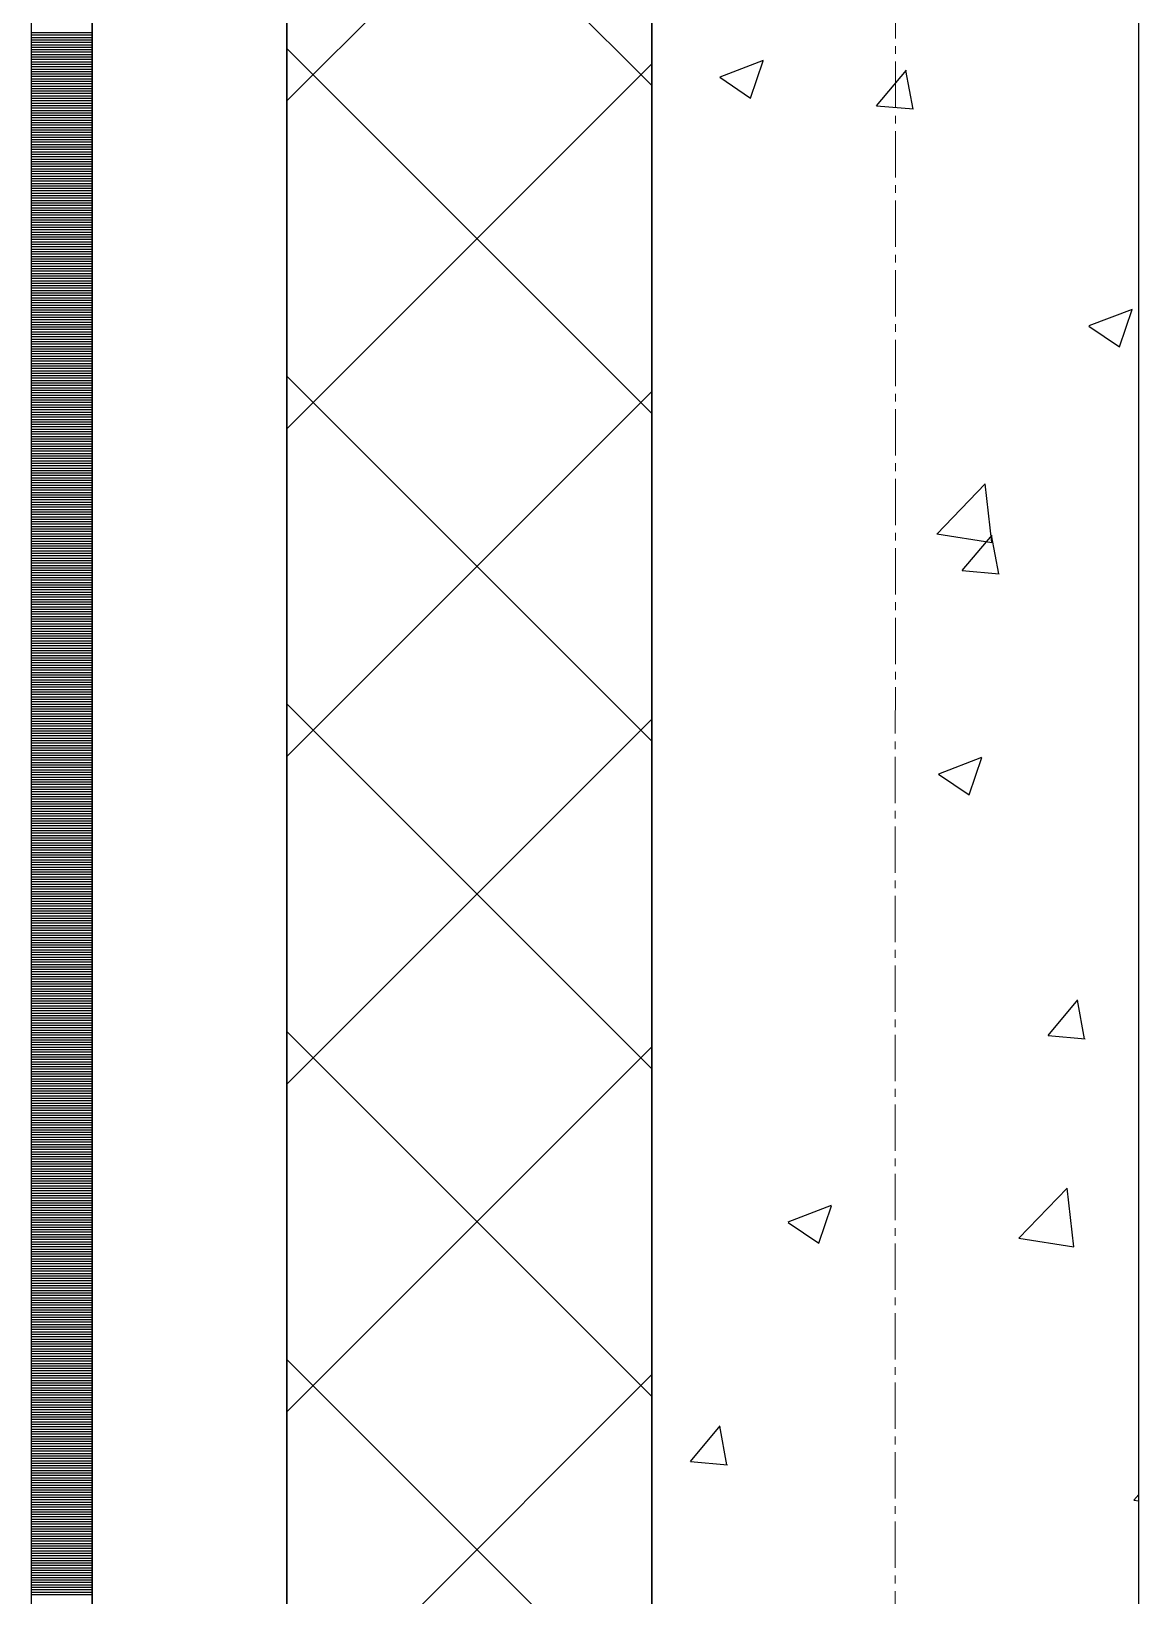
# Model space of a CAD drawing. Header units: millimetres. Extents: x -231292 to 573618, y -153144 to 564035.
# Drawn here: x 8548 to 9003, y 211575 to 212218 of the extents above; entities that cross this region are included whole.
import ezdxf

# ---------------------------------------------------------------- set-up
doc = ezdxf.new("R2010")
doc.units = ezdxf.units.MM
doc.linetypes.add('CENTER2', pattern=[28.575, 19.05, -3.175, 3.175, -3.175])
doc.layers.get('0').update_dxf_attribs({"color": 250})
for name, color, linetype, lineweight in [('АР_Стены ПЕНОблок', 250, 'Continuous', 20), ('АР_Тонкая', 250, 'Continuous', 5), ('АР_Утеплитель', 250, 'Continuous', 0), ('АР_Штриховка', 250, 'Continuous', 0), ('РД_Оси_100', 250, 'Continuous', 0)]:
    doc.layers.add(name, color=color, linetype=linetype, lineweight=lineweight)

# ---------------------------------------------------------------- blocks, each defined once
blk = doc.blocks.new('оси_рен')
at = {"layer": 'РД_Оси_100', "color": 251, "linetype": 'CENTER2', "true_color": 0x636466}
blk.add_line((1195652.916, 135558.25), (1195652.916, 223268.25), dxfattribs=at)

msp = doc.modelspace()

# ---------------------------------------------------------------- linework, layer by layer
at = {"layer": 'АР_Стены ПЕНОблок', "color": 18, "linetype": 'Continuous', "lineweight": 25, "true_color": 0x000000}
for p, q in [((8803.243, 263866.253), (8803.243, 187666.253)), ((9003.243, 187666.253), (9003.243, 263866.253))]:
    msp.add_line(p, q, dxfattribs=at)
at = {"layer": 'АР_Тонкая', "color": 18, "linetype": 'Continuous', "lineweight": 25, "true_color": 0x000000}
for p, q in [((8548.243, 263866.253), (8548.243, 187666.253)), ((8573.243, 263866.253), (8573.243, 187666.253)), ((8573.243, 187666.253), (8573.243, 263866.253)), ((8653.243, 187666.253), (8653.243, 263866.253))]:
    msp.add_line(p, q, dxfattribs=at)
at = {"layer": 'АР_Утеплитель', "color": 18, "linetype": 'Continuous', "lineweight": 25, "true_color": 0x000000}
for p, q in [((8653.243, 263866.253), (8653.243, 187666.253)), ((8803.243, 187666.253), (8803.243, 263866.253))]:
    msp.add_line(p, q, dxfattribs=at)
at = {"layer": 'АР_Штриховка', "color": 18, "linetype": 'Continuous', "lineweight": 25, "true_color": 0x000000}
for p, q in [((8803.243, 212195.164), (8653.243, 212345.164)), ((8653.243, 212188.877), (8803.243, 212338.877)), ((8548.243, 212217.002), (8573.243, 212217.002)), ((8548.243, 212216.002), (8573.243, 212216.002)), ((8548.243, 212215.002), (8573.243, 212215.002)), ((8548.243, 212214.002), (8573.243, 212214.002)), ((8548.243, 212213.002), (8573.243, 212213.002)), ((8548.243, 212212.002), (8573.243, 212212.002)), ((8548.243, 212211.002), (8573.243, 212211.002)), ((8548.243, 212210.002), (8573.243, 212210.002)), ((8803.243, 212060.46), (8653.243, 212210.46)), ((8548.243, 212209.002), (8573.243, 212209.002)), ((8548.243, 212208.002), (8573.243, 212208.002)), ((8548.243, 212207.002), (8573.243, 212207.002)), ((8548.243, 212206.002), (8573.243, 212206.002)), ((8548.243, 212205.002), (8573.243, 212205.002)), ((8548.243, 212204.002), (8573.243, 212204.002)), ((8548.243, 212203.002), (8573.243, 212203.002)), ((8653.243, 212054.173), (8803.243, 212204.173)), ((8831.242, 212198.788), (8849.027, 212205.615)), ((8843.797, 212190.072), (8848.947, 212205.421)), ((8548.243, 212202.002), (8573.243, 212202.002)), ((8548.243, 212201.002), (8573.243, 212201.002)), ((8548.243, 212200.002), (8573.243, 212200.002)), ((8548.243, 212199.002), (8573.243, 212199.002)), ((8548.243, 212198.002), (8573.243, 212198.002)), ((8548.243, 212197.002), (8573.243, 212197.002)), ((8831.155, 212198.596), (8843.79, 212190.074)), ((8895.533, 212186.901), (8907.778, 212201.494)), ((8910.52, 212185.526), (8907.583, 212201.448)), ((8548.243, 212196.002), (8573.243, 212196.002)), ((8548.243, 212195.002), (8573.243, 212195.002)), ((8548.243, 212194.002), (8573.243, 212194.002)), ((8548.243, 212193.002), (8573.243, 212193.002)), ((8548.243, 212192.002), (8573.243, 212192.002)), ((8548.243, 212191.002), (8573.243, 212191.002)), ((8548.243, 212190.002), (8573.243, 212190.002)), ((8548.243, 212189.002), (8573.243, 212189.002)), ((8548.243, 212188.002), (8573.243, 212188.002)), ((8548.243, 212187.002), (8573.243, 212187.002)), ((8548.243, 212186.002), (8573.243, 212186.002)), ((8548.243, 212185.002), (8573.243, 212185.002)), ((8548.243, 212184.002), (8573.243, 212184.002)), ((8895.532, 212186.891), (8910.714, 212185.563)), ((8548.243, 212183.002), (8573.243, 212183.002)), ((8548.243, 212182.002), (8573.243, 212182.002)), ((8548.243, 212181.002), (8573.243, 212181.002)), ((8548.243, 212180.002), (8573.243, 212180.002)), ((8548.243, 212179.002), (8573.243, 212179.002)), ((8548.243, 212178.002), (8573.243, 212178.002)), ((8548.243, 212177.002), (8573.243, 212177.002)), ((8548.243, 212176.002), (8573.243, 212176.002)), ((8548.243, 212175.002), (8573.243, 212175.002)), ((8548.243, 212174.002), (8573.243, 212174.002)), ((8548.243, 212173.002), (8573.243, 212173.002)), ((8548.243, 212172.002), (8573.243, 212172.002)), ((8548.243, 212171.002), (8573.243, 212171.002)), ((8548.243, 212170.002), (8573.243, 212170.002)), ((8548.243, 212169.002), (8573.243, 212169.002)), ((8548.243, 212168.002), (8573.243, 212168.002)), ((8548.243, 212167.002), (8573.243, 212167.002)), ((8548.243, 212166.002), (8573.243, 212166.002)), ((8548.243, 212165.002), (8573.243, 212165.002)), ((8548.243, 212164.002), (8573.243, 212164.002)), ((8548.243, 212163.002), (8573.243, 212163.002)), ((8548.243, 212162.002), (8573.243, 212162.002)), ((8548.243, 212161.002), (8573.243, 212161.002)), ((8548.243, 212160.002), (8573.243, 212160.002)), ((8548.243, 212159.002), (8573.243, 212159.002)), ((8548.243, 212158.002), (8573.243, 212158.002)), ((8548.243, 212157.002), (8573.243, 212157.002)), ((8548.243, 212156.002), (8573.243, 212156.002)), ((8548.243, 212155.002), (8573.243, 212155.002)), ((8548.243, 212154.002), (8573.243, 212154.002)), ((8548.243, 212153.002), (8573.243, 212153.002)), ((8548.243, 212152.002), (8573.243, 212152.002)), ((8548.243, 212151.002), (8573.243, 212151.002)), ((8548.243, 212150.002), (8573.243, 212150.002)), ((8548.243, 212149.002), (8573.243, 212149.002)), ((8548.243, 212148.002), (8573.243, 212148.002)), ((8548.243, 212147.002), (8573.243, 212147.002)), ((8548.243, 212146.002), (8573.243, 212146.002)), ((8548.243, 212145.002), (8573.243, 212145.002)), ((8548.243, 212144.002), (8573.243, 212144.002)), ((8548.243, 212143.002), (8573.243, 212143.002)), ((8548.243, 212142.002), (8573.243, 212142.002)), ((8548.243, 212141.002), (8573.243, 212141.002)), ((8548.243, 212140.002), (8573.243, 212140.002)), ((8548.243, 212139.002), (8573.243, 212139.002)), ((8548.243, 212138.002), (8573.243, 212138.002)), ((8548.243, 212137.002), (8573.243, 212137.002)), ((8548.243, 212136.002), (8573.243, 212136.002)), ((8548.243, 212135.002), (8573.243, 212135.002)), ((8548.243, 212134.002), (8573.243, 212134.002)), ((8548.243, 212133.002), (8573.243, 212133.002)), ((8548.243, 212132.002), (8573.243, 212132.002)), ((8548.243, 212131.002), (8573.243, 212131.002)), ((8548.243, 212130.002), (8573.243, 212130.002)), ((8548.243, 212129.002), (8573.243, 212129.002)), ((8548.243, 212128.002), (8573.243, 212128.002)), ((8548.243, 212127.002), (8573.243, 212127.002)), ((8548.243, 212126.002), (8573.243, 212126.002)), ((8548.243, 212125.002), (8573.243, 212125.002)), ((8548.243, 212124.002), (8573.243, 212124.002)), ((8548.243, 212123.002), (8573.243, 212123.002)), ((8548.243, 212122.002), (8573.243, 212122.002)), ((8548.243, 212121.002), (8573.243, 212121.002)), ((8548.243, 212120.002), (8573.243, 212120.002)), ((8548.243, 212119.002), (8573.243, 212119.002)), ((8548.243, 212118.002), (8573.243, 212118.002)), ((8548.243, 212117.002), (8573.243, 212117.002)), ((8548.243, 212116.002), (8573.243, 212116.002)), ((8548.243, 212115.002), (8573.243, 212115.002)), ((8548.243, 212114.002), (8573.243, 212114.002)), ((8548.243, 212113.002), (8573.243, 212113.002)), ((8548.243, 212112.002), (8573.243, 212112.002)), ((8548.243, 212111.002), (8573.243, 212111.002)), ((8548.243, 212110.002), (8573.243, 212110.002)), ((8548.243, 212109.002), (8573.243, 212109.002)), ((8548.243, 212108.002), (8573.243, 212108.002)), ((8548.243, 212107.002), (8573.243, 212107.002)), ((8548.243, 212106.002), (8573.243, 212106.002)), ((8548.243, 212105.002), (8573.243, 212105.002)), ((8548.243, 212104.002), (8573.243, 212104.002)), ((8548.243, 212103.002), (8573.243, 212103.002)), ((8548.243, 212102.002), (8573.243, 212102.002)), ((8548.243, 212101.002), (8573.243, 212101.002)), ((8548.243, 212100.002), (8573.243, 212100.002)), ((8982.857, 212096.523), (9000.642, 212103.35)), ((8995.411, 212087.807), (9000.561, 212103.156)), ((8548.243, 212099.002), (8573.243, 212099.002)), ((8548.243, 212098.002), (8573.243, 212098.002)), ((8548.243, 212097.002), (8573.243, 212097.002)), ((8548.243, 212096.002), (8573.243, 212096.002)), ((8548.243, 212095.002), (8573.243, 212095.002)), ((8548.243, 212094.002), (8573.243, 212094.002)), ((8982.769, 212096.331), (8995.404, 212087.808)), ((8548.243, 212093.002), (8573.243, 212093.002)), ((8548.243, 212092.002), (8573.243, 212092.002)), ((8548.243, 212091.002), (8573.243, 212091.002)), ((8548.243, 212090.002), (8573.243, 212090.002)), ((8548.243, 212089.002), (8573.243, 212089.002)), ((8548.243, 212088.002), (8573.243, 212088.002)), ((8548.243, 212087.002), (8573.243, 212087.002)), ((8548.243, 212086.002), (8573.243, 212086.002)), ((8548.243, 212085.002), (8573.243, 212085.002)), ((8548.243, 212084.002), (8573.243, 212084.002)), ((8548.243, 212083.002), (8573.243, 212083.002)), ((8548.243, 212082.002), (8573.243, 212082.002)), ((8548.243, 212081.002), (8573.243, 212081.002)), ((8548.243, 212080.002), (8573.243, 212080.002)), ((8548.243, 212079.002), (8573.243, 212079.002)), ((8548.243, 212078.002), (8573.243, 212078.002)), ((8548.243, 212077.002), (8573.243, 212077.002)), ((8548.243, 212076.002), (8573.243, 212076.002)), ((8548.243, 212075.002), (8573.243, 212075.002)), ((8803.243, 211925.756), (8653.243, 212075.756)), ((8548.243, 212074.002), (8573.243, 212074.002)), ((8548.243, 212073.002), (8573.243, 212073.002)), ((8548.243, 212072.002), (8573.243, 212072.002)), ((8548.243, 212071.002), (8573.243, 212071.002)), ((8548.243, 212070.002), (8573.243, 212070.002)), ((8548.243, 212069.002), (8573.243, 212069.002)), ((8548.243, 212068.002), (8573.243, 212068.002)), ((8653.243, 211919.469), (8803.243, 212069.469)), ((8548.243, 212067.002), (8573.243, 212067.002)), ((8548.243, 212066.002), (8573.243, 212066.002)), ((8548.243, 212065.002), (8573.243, 212065.002)), ((8548.243, 212064.002), (8573.243, 212064.002)), ((8548.243, 212063.002), (8573.243, 212063.002)), ((8548.243, 212062.002), (8573.243, 212062.002)), ((8548.243, 212061.002), (8573.243, 212061.002)), ((8548.243, 212060.002), (8573.243, 212060.002)), ((8548.243, 212059.002), (8573.243, 212059.002)), ((8548.243, 212058.002), (8573.243, 212058.002)), ((8548.243, 212057.002), (8573.243, 212057.002)), ((8548.243, 212056.002), (8573.243, 212056.002)), ((8548.243, 212055.002), (8573.243, 212055.002)), ((8548.243, 212054.002), (8573.243, 212054.002)), ((8548.243, 212053.002), (8573.243, 212053.002)), ((8548.243, 212052.002), (8573.243, 212052.002)), ((8548.243, 212051.002), (8573.243, 212051.002)), ((8548.243, 212050.002), (8573.243, 212050.002)), ((8548.243, 212049.002), (8573.243, 212049.002)), ((8548.243, 212048.002), (8573.243, 212048.002)), ((8548.243, 212047.002), (8573.243, 212047.002)), ((8548.243, 212046.002), (8573.243, 212046.002)), ((8548.243, 212045.002), (8573.243, 212045.002)), ((8548.243, 212044.002), (8573.243, 212044.002)), ((8548.243, 212043.002), (8573.243, 212043.002)), ((8548.243, 212042.002), (8573.243, 212042.002)), ((8548.243, 212041.002), (8573.243, 212041.002)), ((8548.243, 212040.002), (8573.243, 212040.002)), ((8548.243, 212039.002), (8573.243, 212039.002)), ((8548.243, 212038.002), (8573.243, 212038.002)), ((8548.243, 212037.002), (8573.243, 212037.002)), ((8548.243, 212036.002), (8573.243, 212036.002)), ((8548.243, 212035.002), (8573.243, 212035.002)), ((8548.243, 212034.002), (8573.243, 212034.002)), ((8548.243, 212033.002), (8573.243, 212033.002)), ((8548.243, 212032.002), (8573.243, 212032.002)), ((8548.243, 212031.002), (8573.243, 212031.002)), ((8548.243, 212030.002), (8573.243, 212030.002)), ((8920.366, 212010.879), (8940.149, 212031.498)), ((8942.924, 212007.372), (8940.118, 212031.494)), ((8548.243, 212029.002), (8573.243, 212029.002)), ((8548.243, 212028.002), (8573.243, 212028.002)), ((8548.243, 212027.002), (8573.243, 212027.002)), ((8548.243, 212026.002), (8573.243, 212026.002)), ((8548.243, 212025.002), (8573.243, 212025.002)), ((8548.243, 212024.002), (8573.243, 212024.002)), ((8548.243, 212023.002), (8573.243, 212023.002)), ((8548.243, 212022.002), (8573.243, 212022.002)), ((8548.243, 212021.002), (8573.243, 212021.002)), ((8548.243, 212020.002), (8573.243, 212020.002)), ((8548.243, 212019.002), (8573.243, 212019.002)), ((8548.243, 212018.002), (8573.243, 212018.002)), ((8548.243, 212017.002), (8573.243, 212017.002)), ((8548.243, 212016.002), (8573.243, 212016.002)), ((8548.243, 212015.002), (8573.243, 212015.002)), ((8548.243, 212014.002), (8573.243, 212014.002)), ((8548.243, 212013.002), (8573.243, 212013.002)), ((8548.243, 212012.002), (8573.243, 212012.002)), ((8548.243, 212011.002), (8573.243, 212011.002)), ((8548.243, 212010.002), (8573.243, 212010.002)), ((8920.342, 212010.929), (8942.932, 212007.425)), ((8930.776, 211995.844), (8943.021, 212010.437)), ((8945.763, 211994.469), (8942.826, 212010.391)), ((8548.243, 212009.002), (8573.243, 212009.002)), ((8548.243, 212008.002), (8573.243, 212008.002)), ((8548.243, 212007.002), (8573.243, 212007.002)), ((8548.243, 212006.002), (8573.243, 212006.002)), ((8548.243, 212005.002), (8573.243, 212005.002)), ((8548.243, 212004.002), (8573.243, 212004.002)), ((8548.243, 212003.002), (8573.243, 212003.002)), ((8548.243, 212002.002), (8573.243, 212002.002)), ((8548.243, 212001.002), (8573.243, 212001.002)), ((8548.243, 212000.002), (8573.243, 212000.002)), ((8548.243, 211999.002), (8573.243, 211999.002)), ((8548.243, 211998.002), (8573.243, 211998.002)), ((8548.243, 211997.002), (8573.243, 211997.002)), ((8548.243, 211996.002), (8573.243, 211996.002)), ((8548.243, 211995.002), (8573.243, 211995.002)), ((8548.243, 211994.002), (8573.243, 211994.002)), ((8548.243, 211993.002), (8573.243, 211993.002)), ((8548.243, 211992.002), (8573.243, 211992.002)), ((8548.243, 211991.002), (8573.243, 211991.002)), ((8930.775, 211995.834), (8945.957, 211994.506)), ((8548.243, 211990.002), (8573.243, 211990.002)), ((8548.243, 211989.002), (8573.243, 211989.002)), ((8548.243, 211988.002), (8573.243, 211988.002)), ((8548.243, 211987.002), (8573.243, 211987.002)), ((8548.243, 211986.002), (8573.243, 211986.002)), ((8548.243, 211985.002), (8573.243, 211985.002)), ((8548.243, 211984.002), (8573.243, 211984.002)), ((8548.243, 211983.002), (8573.243, 211983.002)), ((8548.243, 211982.002), (8573.243, 211982.002)), ((8548.243, 211981.002), (8573.243, 211981.002)), ((8548.243, 211980.002), (8573.243, 211980.002)), ((8548.243, 211979.002), (8573.243, 211979.002)), ((8548.243, 211978.002), (8573.243, 211978.002)), ((8548.243, 211977.002), (8573.243, 211977.002)), ((8548.243, 211976.002), (8573.243, 211976.002)), ((8548.243, 211975.002), (8573.243, 211975.002)), ((8548.243, 211974.002), (8573.243, 211974.002)), ((8548.243, 211973.002), (8573.243, 211973.002)), ((8548.243, 211972.002), (8573.243, 211972.002)), ((8548.243, 211971.002), (8573.243, 211971.002)), ((8548.243, 211970.002), (8573.243, 211970.002)), ((8548.243, 211969.002), (8573.243, 211969.002)), ((8548.243, 211968.002), (8573.243, 211968.002)), ((8548.243, 211967.002), (8573.243, 211967.002)), ((8548.243, 211966.002), (8573.243, 211966.002)), ((8548.243, 211965.002), (8573.243, 211965.002)), ((8548.243, 211964.002), (8573.243, 211964.002)), ((8548.243, 211963.002), (8573.243, 211963.002)), ((8548.243, 211962.002), (8573.243, 211962.002)), ((8548.243, 211961.002), (8573.243, 211961.002)), ((8548.243, 211960.002), (8573.243, 211960.002)), ((8548.243, 211959.002), (8573.243, 211959.002)), ((8548.243, 211958.002), (8573.243, 211958.002)), ((8548.243, 211957.002), (8573.243, 211957.002)), ((8548.243, 211956.002), (8573.243, 211956.002)), ((8548.243, 211955.002), (8573.243, 211955.002)), ((8548.243, 211954.002), (8573.243, 211954.002)), ((8548.243, 211953.002), (8573.243, 211953.002)), ((8548.243, 211952.002), (8573.243, 211952.002)), ((8548.243, 211951.002), (8573.243, 211951.002)), ((8548.243, 211950.002), (8573.243, 211950.002)), ((8548.243, 211949.002), (8573.243, 211949.002)), ((8548.243, 211948.002), (8573.243, 211948.002)), ((8548.243, 211947.002), (8573.243, 211947.002)), ((8548.243, 211946.002), (8573.243, 211946.002)), ((8548.243, 211945.002), (8573.243, 211945.002)), ((8548.243, 211944.002), (8573.243, 211944.002)), ((8548.243, 211943.002), (8573.243, 211943.002)), ((8548.243, 211942.002), (8573.243, 211942.002)), ((8548.243, 211941.002), (8573.243, 211941.002)), ((8548.243, 211940.002), (8573.243, 211940.002)), ((8803.243, 211791.052), (8653.243, 211941.052)), ((8548.243, 211939.002), (8573.243, 211939.002)), ((8548.243, 211938.002), (8573.243, 211938.002)), ((8548.243, 211937.002), (8573.243, 211937.002)), ((8548.243, 211936.002), (8573.243, 211936.002)), ((8548.243, 211935.002), (8573.243, 211935.002)), ((8548.243, 211934.002), (8573.243, 211934.002)), ((8548.243, 211933.002), (8573.243, 211933.002)), ((8653.243, 211784.765), (8803.243, 211934.765)), ((8548.243, 211932.002), (8573.243, 211932.002)), ((8548.243, 211931.002), (8573.243, 211931.002)), ((8548.243, 211930.002), (8573.243, 211930.002)), ((8548.243, 211929.002), (8573.243, 211929.002)), ((8548.243, 211928.002), (8573.243, 211928.002)), ((8548.243, 211927.002), (8573.243, 211927.002)), ((8548.243, 211926.002), (8573.243, 211926.002)), ((8548.243, 211925.002), (8573.243, 211925.002)), ((8548.243, 211924.002), (8573.243, 211924.002)), ((8548.243, 211923.002), (8573.243, 211923.002)), ((8548.243, 211922.002), (8573.243, 211922.002)), ((8548.243, 211921.002), (8573.243, 211921.002)), ((8548.243, 211920.002), (8573.243, 211920.002)), ((8548.243, 211919.002), (8573.243, 211919.002)), ((8548.243, 211918.002), (8573.243, 211918.002)), ((8548.243, 211917.002), (8573.243, 211917.002)), ((8548.243, 211916.002), (8573.243, 211916.002)), ((8548.243, 211915.002), (8573.243, 211915.002)), ((8548.243, 211914.002), (8573.243, 211914.002)), ((8921.055, 211912.335), (8938.839, 211919.162)), ((8933.609, 211903.619), (8938.759, 211918.968)), ((8548.243, 211913.002), (8573.243, 211913.002)), ((8548.243, 211912.002), (8573.243, 211912.002)), ((8548.243, 211911.002), (8573.243, 211911.002)), ((8548.243, 211910.002), (8573.243, 211910.002)), ((8548.243, 211909.002), (8573.243, 211909.002)), ((8548.243, 211908.002), (8573.243, 211908.002)), ((8920.967, 211912.143), (8933.602, 211903.62)), ((8548.243, 211907.002), (8573.243, 211907.002)), ((8548.243, 211906.002), (8573.243, 211906.002)), ((8548.243, 211905.002), (8573.243, 211905.002)), ((8548.243, 211904.002), (8573.243, 211904.002)), ((8548.243, 211903.002), (8573.243, 211903.002)), ((8548.243, 211902.002), (8573.243, 211902.002)), ((8548.243, 211901.002), (8573.243, 211901.002)), ((8548.243, 211900.002), (8573.243, 211900.002)), ((8548.243, 211899.002), (8573.243, 211899.002)), ((8548.243, 211898.002), (8573.243, 211898.002)), ((8548.243, 211897.002), (8573.243, 211897.002)), ((8548.243, 211896.002), (8573.243, 211896.002)), ((8548.243, 211895.002), (8573.243, 211895.002)), ((8548.243, 211894.002), (8573.243, 211894.002)), ((8548.243, 211893.002), (8573.243, 211893.002)), ((8548.243, 211892.002), (8573.243, 211892.002)), ((8548.243, 211891.002), (8573.243, 211891.002)), ((8548.243, 211890.002), (8573.243, 211890.002)), ((8548.243, 211889.002), (8573.243, 211889.002)), ((8548.243, 211888.002), (8573.243, 211888.002)), ((8548.243, 211887.002), (8573.243, 211887.002)), ((8548.243, 211886.002), (8573.243, 211886.002)), ((8548.243, 211885.002), (8573.243, 211885.002)), ((8548.243, 211884.002), (8573.243, 211884.002)), ((8548.243, 211883.002), (8573.243, 211883.002)), ((8548.243, 211882.002), (8573.243, 211882.002)), ((8548.243, 211881.002), (8573.243, 211881.002)), ((8548.243, 211880.002), (8573.243, 211880.002)), ((8548.243, 211879.002), (8573.243, 211879.002)), ((8548.243, 211878.002), (8573.243, 211878.002)), ((8548.243, 211877.002), (8573.243, 211877.002)), ((8548.243, 211876.002), (8573.243, 211876.002)), ((8548.243, 211875.002), (8573.243, 211875.002)), ((8548.243, 211874.002), (8573.243, 211874.002)), ((8548.243, 211873.002), (8573.243, 211873.002)), ((8548.243, 211872.002), (8573.243, 211872.002)), ((8548.243, 211871.002), (8573.243, 211871.002)), ((8548.243, 211870.002), (8573.243, 211870.002)), ((8548.243, 211869.002), (8573.243, 211869.002)), ((8548.243, 211868.002), (8573.243, 211868.002)), ((8548.243, 211867.002), (8573.243, 211867.002)), ((8548.243, 211866.002), (8573.243, 211866.002)), ((8548.243, 211865.002), (8573.243, 211865.002)), ((8548.243, 211864.002), (8573.243, 211864.002)), ((8548.243, 211863.002), (8573.243, 211863.002)), ((8548.243, 211862.002), (8573.243, 211862.002)), ((8548.243, 211861.002), (8573.243, 211861.002)), ((8548.243, 211860.002), (8573.243, 211860.002)), ((8548.243, 211859.002), (8573.243, 211859.002)), ((8548.243, 211858.002), (8573.243, 211858.002)), ((8548.243, 211857.002), (8573.243, 211857.002)), ((8548.243, 211856.002), (8573.243, 211856.002)), ((8548.243, 211855.002), (8573.243, 211855.002)), ((8548.243, 211854.002), (8573.243, 211854.002)), ((8548.243, 211853.002), (8573.243, 211853.002)), ((8548.243, 211852.002), (8573.243, 211852.002)), ((8548.243, 211851.002), (8573.243, 211851.002)), ((8548.243, 211850.002), (8573.243, 211850.002)), ((8548.243, 211849.002), (8573.243, 211849.002)), ((8548.243, 211848.002), (8573.243, 211848.002)), ((8548.243, 211847.002), (8573.243, 211847.002)), ((8548.243, 211846.002), (8573.243, 211846.002)), ((8548.243, 211845.002), (8573.243, 211845.002)), ((8548.243, 211844.002), (8573.243, 211844.002)), ((8548.243, 211843.002), (8573.243, 211843.002)), ((8548.243, 211842.002), (8573.243, 211842.002)), ((8548.243, 211841.002), (8573.243, 211841.002)), ((8548.243, 211840.002), (8573.243, 211840.002)), ((8548.243, 211839.002), (8573.243, 211839.002)), ((8548.243, 211838.002), (8573.243, 211838.002)), ((8548.243, 211837.002), (8573.243, 211837.002)), ((8548.243, 211836.002), (8573.243, 211836.002)), ((8548.243, 211835.002), (8573.243, 211835.002)), ((8548.243, 211834.002), (8573.243, 211834.002)), ((8548.243, 211833.002), (8573.243, 211833.002)), ((8548.243, 211832.002), (8573.243, 211832.002)), ((8548.243, 211831.002), (8573.243, 211831.002)), ((8548.243, 211830.002), (8573.243, 211830.002)), ((8548.243, 211829.002), (8573.243, 211829.002)), ((8548.243, 211828.002), (8573.243, 211828.002)), ((8548.243, 211827.002), (8573.243, 211827.002)), ((8548.243, 211826.002), (8573.243, 211826.002)), ((8548.243, 211825.002), (8573.243, 211825.002)), ((8548.243, 211824.002), (8573.243, 211824.002)), ((8548.243, 211823.002), (8573.243, 211823.002)), ((8548.243, 211822.002), (8573.243, 211822.002)), ((8548.243, 211821.002), (8573.243, 211821.002)), ((8548.243, 211820.002), (8573.243, 211820.002)), ((8548.243, 211819.002), (8573.243, 211819.002)), ((8548.243, 211818.002), (8573.243, 211818.002)), ((8966.02, 211804.787), (8978.265, 211819.38)), ((8981.005, 211803.413), (8978.069, 211819.334)), ((8548.243, 211817.002), (8573.243, 211817.002)), ((8548.243, 211816.002), (8573.243, 211816.002)), ((8548.243, 211815.002), (8573.243, 211815.002)), ((8548.243, 211814.002), (8573.243, 211814.002)), ((8548.243, 211813.002), (8573.243, 211813.002)), ((8548.243, 211812.002), (8573.243, 211812.002)), ((8548.243, 211811.002), (8573.243, 211811.002)), ((8548.243, 211810.002), (8573.243, 211810.002)), ((8548.243, 211809.002), (8573.243, 211809.002)), ((8548.243, 211808.002), (8573.243, 211808.002)), ((8548.243, 211807.002), (8573.243, 211807.002)), ((8548.243, 211806.002), (8573.243, 211806.002)), ((8548.243, 211805.002), (8573.243, 211805.002)), ((8803.243, 211656.348), (8653.243, 211806.348)), ((8966.019, 211804.777), (8981.201, 211803.449)), ((8548.243, 211804.002), (8573.243, 211804.002)), ((8548.243, 211803.002), (8573.243, 211803.002)), ((8548.243, 211802.002), (8573.243, 211802.002)), ((8548.243, 211801.002), (8573.243, 211801.002)), ((8548.243, 211800.002), (8573.243, 211800.002)), ((8548.243, 211799.002), (8573.243, 211799.002)), ((8548.243, 211798.002), (8573.243, 211798.002)), ((8653.243, 211650.061), (8803.243, 211800.061)), ((8548.243, 211797.002), (8573.243, 211797.002)), ((8548.243, 211796.002), (8573.243, 211796.002)), ((8548.243, 211795.002), (8573.243, 211795.002)), ((8548.243, 211794.002), (8573.243, 211794.002)), ((8548.243, 211793.002), (8573.243, 211793.002)), ((8548.243, 211792.002), (8573.243, 211792.002)), ((8548.243, 211791.002), (8573.243, 211791.002)), ((8548.243, 211790.002), (8573.243, 211790.002)), ((8548.243, 211789.002), (8573.243, 211789.002)), ((8548.243, 211788.002), (8573.243, 211788.002)), ((8548.243, 211787.002), (8573.243, 211787.002)), ((8548.243, 211786.002), (8573.243, 211786.002)), ((8548.243, 211785.002), (8573.243, 211785.002)), ((8548.243, 211784.002), (8573.243, 211784.002)), ((8548.243, 211783.002), (8573.243, 211783.002)), ((8548.243, 211782.002), (8573.243, 211782.002)), ((8548.243, 211781.002), (8573.243, 211781.002)), ((8548.243, 211780.002), (8573.243, 211780.002)), ((8548.243, 211779.002), (8573.243, 211779.002)), ((8548.243, 211778.002), (8573.243, 211778.002)), ((8548.243, 211777.002), (8573.243, 211777.002)), ((8548.243, 211776.002), (8573.243, 211776.002)), ((8548.243, 211775.002), (8573.243, 211775.002)), ((8548.243, 211774.002), (8573.243, 211774.002)), ((8548.243, 211773.002), (8573.243, 211773.002)), ((8548.243, 211772.002), (8573.243, 211772.002)), ((8548.243, 211771.002), (8573.243, 211771.002)), ((8548.243, 211770.002), (8573.243, 211770.002)), ((8548.243, 211769.002), (8573.243, 211769.002)), ((8548.243, 211768.002), (8573.243, 211768.002)), ((8548.243, 211767.002), (8573.243, 211767.002)), ((8548.243, 211766.002), (8573.243, 211766.002)), ((8548.243, 211765.002), (8573.243, 211765.002)), ((8548.243, 211764.002), (8573.243, 211764.002)), ((8548.243, 211763.002), (8573.243, 211763.002)), ((8548.243, 211762.002), (8573.243, 211762.002)), ((8548.243, 211761.002), (8573.243, 211761.002)), ((8548.243, 211760.002), (8573.243, 211760.002)), ((8548.243, 211759.002), (8573.243, 211759.002)), ((8548.243, 211758.002), (8573.243, 211758.002)), ((8548.243, 211757.002), (8573.243, 211757.002)), ((8548.243, 211756.002), (8573.243, 211756.002)), ((8548.243, 211755.002), (8573.243, 211755.002)), ((8548.243, 211754.002), (8573.243, 211754.002)), ((8548.243, 211753.002), (8573.243, 211753.002)), ((8548.243, 211752.002), (8573.243, 211752.002)), ((8548.243, 211751.002), (8573.243, 211751.002)), ((8548.243, 211750.002), (8573.243, 211750.002)), ((8548.243, 211749.002), (8573.243, 211749.002)), ((8548.243, 211748.002), (8573.243, 211748.002)), ((8548.243, 211747.002), (8573.243, 211747.002)), ((8548.243, 211746.002), (8573.243, 211746.002)), ((8548.243, 211745.002), (8573.243, 211745.002)), ((8548.243, 211744.002), (8573.243, 211744.002)), ((8548.243, 211743.002), (8573.243, 211743.002)), ((8548.243, 211742.002), (8573.243, 211742.002)), ((8548.243, 211741.002), (8573.243, 211741.002)), ((8548.243, 211740.002), (8573.243, 211740.002)), ((8954.041, 211721.411), (8973.824, 211742.03)), ((8976.599, 211717.904), (8973.792, 211742.026)), ((8548.243, 211739.002), (8573.243, 211739.002)), ((8548.243, 211738.002), (8573.243, 211738.002)), ((8548.243, 211737.002), (8573.243, 211737.002)), ((8548.243, 211736.002), (8573.243, 211736.002)), ((8548.243, 211735.002), (8573.243, 211735.002)), ((8548.243, 211734.002), (8573.243, 211734.002)), ((8859.253, 211728.147), (8877.037, 211734.974)), ((8871.807, 211719.431), (8876.957, 211734.78)), ((8548.243, 211733.002), (8573.243, 211733.002)), ((8548.243, 211732.002), (8573.243, 211732.002)), ((8548.243, 211731.002), (8573.243, 211731.002)), ((8548.243, 211730.002), (8573.243, 211730.002)), ((8548.243, 211729.002), (8573.243, 211729.002)), ((8548.243, 211728.002), (8573.243, 211728.002)), ((8859.165, 211727.955), (8871.8, 211719.432)), ((8548.243, 211727.002), (8573.243, 211727.002)), ((8548.243, 211726.002), (8573.243, 211726.002)), ((8548.243, 211725.002), (8573.243, 211725.002)), ((8548.243, 211724.002), (8573.243, 211724.002)), ((8548.243, 211723.002), (8573.243, 211723.002)), ((8548.243, 211722.002), (8573.243, 211722.002)), ((8548.243, 211721.002), (8573.243, 211721.002)), ((8954.017, 211721.461), (8976.607, 211717.957)), ((8548.243, 211720.002), (8573.243, 211720.002)), ((8548.243, 211719.002), (8573.243, 211719.002)), ((8548.243, 211718.002), (8573.243, 211718.002)), ((8548.243, 211717.002), (8573.243, 211717.002)), ((8548.243, 211716.002), (8573.243, 211716.002)), ((8548.243, 211715.002), (8573.243, 211715.002)), ((8548.243, 211714.002), (8573.243, 211714.002)), ((8548.243, 211713.002), (8573.243, 211713.002)), ((8548.243, 211712.002), (8573.243, 211712.002)), ((8548.243, 211711.002), (8573.243, 211711.002)), ((8548.243, 211710.002), (8573.243, 211710.002)), ((8548.243, 211709.002), (8573.243, 211709.002)), ((8548.243, 211708.002), (8573.243, 211708.002)), ((8548.243, 211707.002), (8573.243, 211707.002)), ((8548.243, 211706.002), (8573.243, 211706.002)), ((8548.243, 211705.002), (8573.243, 211705.002)), ((8548.243, 211704.002), (8573.243, 211704.002)), ((8548.243, 211703.002), (8573.243, 211703.002)), ((8548.243, 211702.002), (8573.243, 211702.002)), ((8548.243, 211701.002), (8573.243, 211701.002)), ((8548.243, 211700.002), (8573.243, 211700.002)), ((8548.243, 211699.002), (8573.243, 211699.002)), ((8548.243, 211698.002), (8573.243, 211698.002)), ((8548.243, 211697.002), (8573.243, 211697.002)), ((8548.243, 211696.002), (8573.243, 211696.002)), ((8548.243, 211695.002), (8573.243, 211695.002)), ((8548.243, 211694.002), (8573.243, 211694.002)), ((8548.243, 211693.002), (8573.243, 211693.002)), ((8548.243, 211692.002), (8573.243, 211692.002)), ((8548.243, 211691.002), (8573.243, 211691.002)), ((8548.243, 211690.002), (8573.243, 211690.002)), ((8548.243, 211689.002), (8573.243, 211689.002)), ((8548.243, 211688.002), (8573.243, 211688.002)), ((8548.243, 211687.002), (8573.243, 211687.002)), ((8548.243, 211686.002), (8573.243, 211686.002)), ((8548.243, 211685.002), (8573.243, 211685.002)), ((8548.243, 211684.002), (8573.243, 211684.002)), ((8548.243, 211683.002), (8573.243, 211683.002)), ((8548.243, 211682.002), (8573.243, 211682.002)), ((8548.243, 211681.002), (8573.243, 211681.002)), ((8548.243, 211680.002), (8573.243, 211680.002)), ((8548.243, 211679.002), (8573.243, 211679.002)), ((8548.243, 211678.002), (8573.243, 211678.002)), ((8548.243, 211677.002), (8573.243, 211677.002)), ((8548.243, 211676.002), (8573.243, 211676.002)), ((8548.243, 211675.002), (8573.243, 211675.002)), ((8548.243, 211674.002), (8573.243, 211674.002)), ((8548.243, 211673.002), (8573.243, 211673.002)), ((8548.243, 211672.002), (8573.243, 211672.002)), ((8548.243, 211671.002), (8573.243, 211671.002)), ((8548.243, 211670.002), (8573.243, 211670.002)), ((8803.243, 211521.644), (8653.243, 211671.644)), ((8548.243, 211669.002), (8573.243, 211669.002)), ((8548.243, 211668.002), (8573.243, 211668.002)), ((8548.243, 211667.002), (8573.243, 211667.002)), ((8548.243, 211666.002), (8573.243, 211666.002)), ((8548.243, 211665.002), (8573.243, 211665.002)), ((8548.243, 211664.002), (8573.243, 211664.002)), ((8548.243, 211663.002), (8573.243, 211663.002)), ((8653.243, 211515.358), (8803.243, 211665.358)), ((8548.243, 211662.002), (8573.243, 211662.002)), ((8548.243, 211661.002), (8573.243, 211661.002)), ((8548.243, 211660.002), (8573.243, 211660.002)), ((8548.243, 211659.002), (8573.243, 211659.002)), ((8548.243, 211658.002), (8573.243, 211658.002)), ((8548.243, 211657.002), (8573.243, 211657.002)), ((8548.243, 211656.002), (8573.243, 211656.002)), ((8548.243, 211655.002), (8573.243, 211655.002)), ((8548.243, 211654.002), (8573.243, 211654.002)), ((8548.243, 211653.002), (8573.243, 211653.002)), ((8548.243, 211652.002), (8573.243, 211652.002)), ((8548.243, 211651.002), (8573.243, 211651.002)), ((8548.243, 211650.002), (8573.243, 211650.002)), ((8548.243, 211649.002), (8573.243, 211649.002)), ((8548.243, 211648.002), (8573.243, 211648.002)), ((8548.243, 211647.002), (8573.243, 211647.002)), ((8548.243, 211646.002), (8573.243, 211646.002)), ((8548.243, 211645.002), (8573.243, 211645.002)), ((8548.243, 211644.002), (8573.243, 211644.002)), ((8819.079, 211629.669), (8831.324, 211644.262)), ((8834.064, 211628.295), (8831.127, 211644.216)), ((8548.243, 211643.002), (8573.243, 211643.002)), ((8548.243, 211642.002), (8573.243, 211642.002)), ((8548.243, 211641.002), (8573.243, 211641.002)), ((8548.243, 211640.002), (8573.243, 211640.002)), ((8548.243, 211639.002), (8573.243, 211639.002)), ((8548.243, 211638.002), (8573.243, 211638.002)), ((8548.243, 211637.002), (8573.243, 211637.002)), ((8548.243, 211636.002), (8573.243, 211636.002)), ((8548.243, 211635.002), (8573.243, 211635.002)), ((8548.243, 211634.002), (8573.243, 211634.002)), ((8548.243, 211633.002), (8573.243, 211633.002)), ((8548.243, 211632.002), (8573.243, 211632.002)), ((8548.243, 211631.002), (8573.243, 211631.002)), ((8548.243, 211630.002), (8573.243, 211630.002)), ((8548.243, 211629.002), (8573.243, 211629.002)), ((8548.243, 211628.002), (8573.243, 211628.002)), ((8548.243, 211627.002), (8573.243, 211627.002)), ((8548.243, 211626.002), (8573.243, 211626.002)), ((8548.243, 211625.002), (8573.243, 211625.002)), ((8819.078, 211629.659), (8834.26, 211628.331)), ((8548.243, 211624.002), (8573.243, 211624.002)), ((8548.243, 211623.002), (8573.243, 211623.002)), ((8548.243, 211622.002), (8573.243, 211622.002)), ((8548.243, 211621.002), (8573.243, 211621.002)), ((8548.243, 211620.002), (8573.243, 211620.002)), ((8548.243, 211619.002), (8573.243, 211619.002)), ((8548.243, 211618.002), (8573.243, 211618.002)), ((8548.243, 211617.002), (8573.243, 211617.002)), ((8548.243, 211616.002), (8573.243, 211616.002)), ((8548.243, 211615.002), (8573.243, 211615.002)), ((8548.243, 211614.002), (8573.243, 211614.002)), ((8548.243, 211613.002), (8573.243, 211613.002)), ((8548.243, 211612.002), (8573.243, 211612.002)), ((9001.262, 211613.72), (9003.243, 211613.547)), ((9001.263, 211613.73), (9003.243, 211616.09)), ((8548.243, 211611.002), (8573.243, 211611.002)), ((8548.243, 211610.002), (8573.243, 211610.002)), ((8548.243, 211609.002), (8573.243, 211609.002)), ((8548.243, 211608.002), (8573.243, 211608.002)), ((8548.243, 211607.002), (8573.243, 211607.002)), ((8548.243, 211606.002), (8573.243, 211606.002)), ((8548.243, 211605.002), (8573.243, 211605.002)), ((8548.243, 211604.002), (8573.243, 211604.002)), ((8548.243, 211603.002), (8573.243, 211603.002)), ((8548.243, 211602.002), (8573.243, 211602.002)), ((8548.243, 211601.002), (8573.243, 211601.002)), ((8548.243, 211600.002), (8573.243, 211600.002)), ((8548.243, 211599.002), (8573.243, 211599.002)), ((8548.243, 211598.002), (8573.243, 211598.002)), ((8548.243, 211597.002), (8573.243, 211597.002)), ((8548.243, 211596.002), (8573.243, 211596.002)), ((8548.243, 211595.002), (8573.243, 211595.002)), ((8548.243, 211594.002), (8573.243, 211594.002)), ((8548.243, 211593.002), (8573.243, 211593.002)), ((8548.243, 211592.002), (8573.243, 211592.002)), ((8548.243, 211591.002), (8573.243, 211591.002)), ((8548.243, 211590.002), (8573.243, 211590.002)), ((8548.243, 211589.002), (8573.243, 211589.002)), ((8548.243, 211588.002), (8573.243, 211588.002)), ((8548.243, 211587.002), (8573.243, 211587.002)), ((8548.243, 211586.002), (8573.243, 211586.002)), ((8548.243, 211585.002), (8573.243, 211585.002)), ((8548.243, 211584.002), (8573.243, 211584.002)), ((8548.243, 211583.002), (8573.243, 211583.002)), ((8548.243, 211582.002), (8573.243, 211582.002)), ((8548.243, 211581.002), (8573.243, 211581.002)), ((8548.243, 211580.002), (8573.243, 211580.002)), ((8548.243, 211579.002), (8573.243, 211579.002)), ((8548.243, 211578.002), (8573.243, 211578.002)), ((8548.243, 211577.002), (8573.243, 211577.002)), ((8548.243, 211576.002), (8573.243, 211576.002)), ((8548.243, 211575.002), (8573.243, 211575.002))]:
    msp.add_line(p, q, dxfattribs=at)

# ---------------------------------------------------------------- block references
at = {"rotation": 359.999868838025}
msp.add_blockref('оси_рен', (-1186750.035, 50655.808), dxfattribs=at)

doc.saveas('drawing.dxf')
